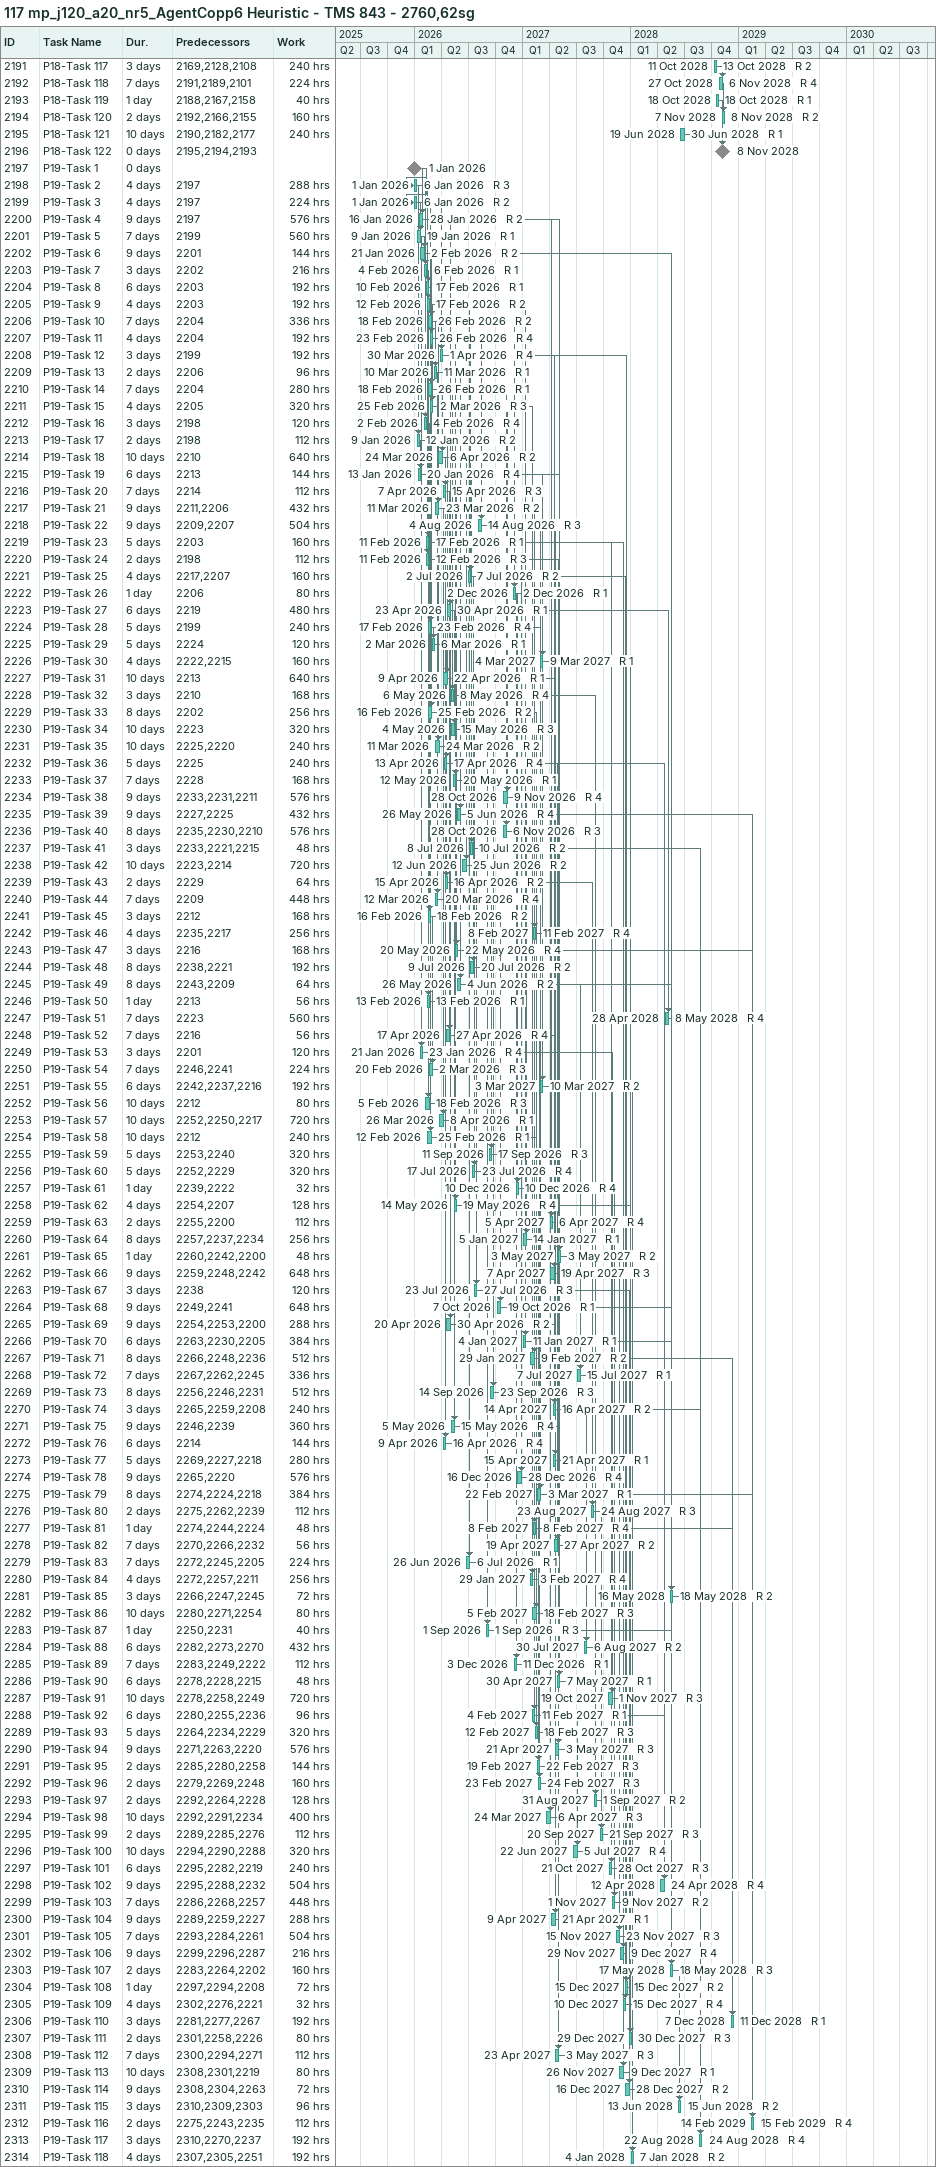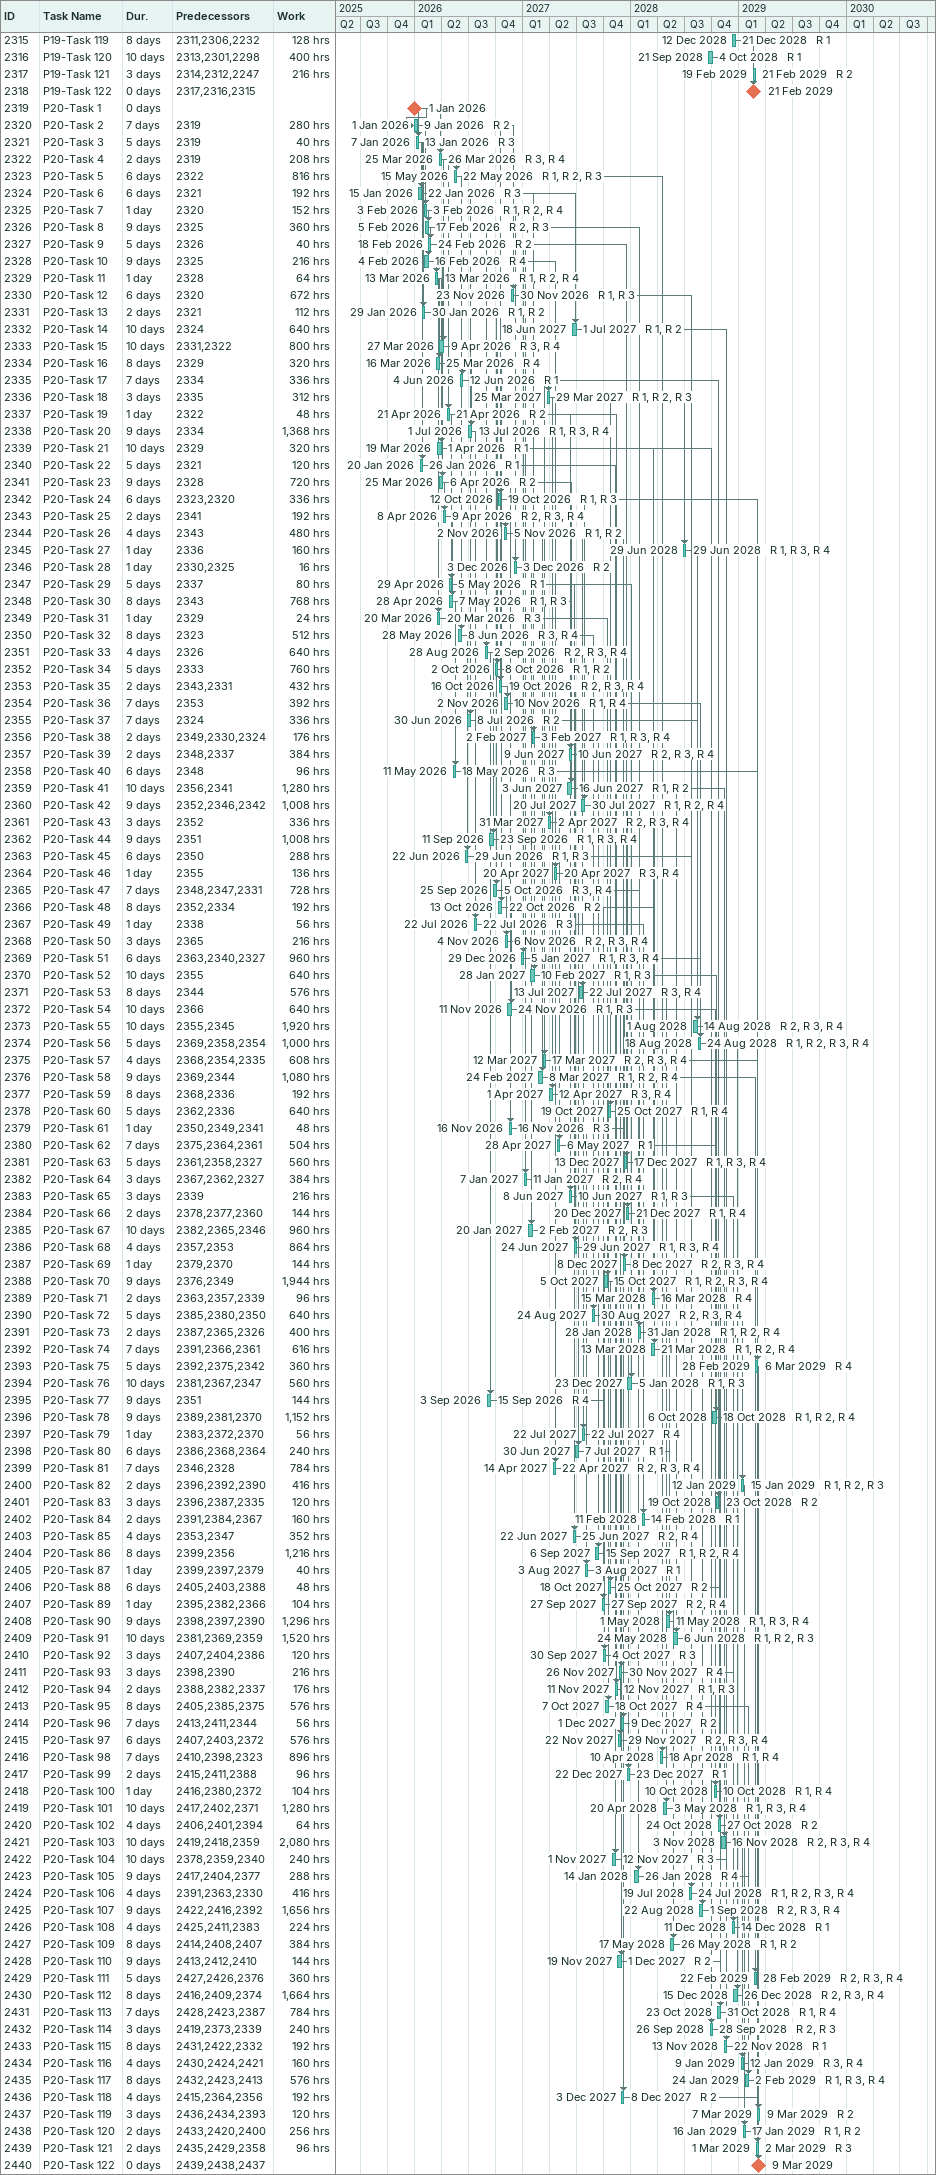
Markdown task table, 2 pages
117 mp_j120_a20_nr5_AgentCopp6 Heuristic - TMS 843 - 2760,62sg

| ID | Task | Duration | Start | Finish | Predecessors | Resources | Work (h) |
|---|---|---|---|---|---|---|---|
| 2191 | P18-Task 117 | 3d | 2028-10-11 | 2028-10-13 | 2169, 2128, 2108 | R 2 | 240 |
| 2192 | P18-Task 118 | 7d | 2028-10-27 | 2028-11-06 | 2191, 2189, 2101 | R 4 | 224 |
| 2193 | P18-Task 119 | 1d | 2028-10-18 | 2028-10-18 | 2188, 2167, 2158 | R 1 | 40 |
| 2194 | P18-Task 120 | 2d | 2028-11-07 | 2028-11-08 | 2192, 2166, 2155 | R 2 | 160 |
| 2195 | P18-Task 121 | 10d | 2028-06-19 | 2028-06-30 | 2190, 2182, 2177 | R 1 | 240 |
| 2196 | P18-Task 122 | 0d | 2028-11-08 | 2028-11-08 | 2195, 2194, 2193 |  |  |
| 2197 | P19-Task 1 | 0d | 2026-01-01 | 2026-01-01 |  |  |  |
| 2198 | P19-Task 2 | 4d | 2026-01-01 | 2026-01-06 | 2197 | R 3 | 288 |
| 2199 | P19-Task 3 | 4d | 2026-01-01 | 2026-01-06 | 2197 | R 2 | 224 |
| 2200 | P19-Task 4 | 9d | 2026-01-16 | 2026-01-28 | 2197 | R 2 | 576 |
| 2201 | P19-Task 5 | 7d | 2026-01-09 | 2026-01-19 | 2199 | R 1 | 560 |
| 2202 | P19-Task 6 | 9d | 2026-01-21 | 2026-02-02 | 2201 | R 2 | 144 |
| 2203 | P19-Task 7 | 3d | 2026-02-04 | 2026-02-06 | 2202 | R 1 | 216 |
| 2204 | P19-Task 8 | 6d | 2026-02-10 | 2026-02-17 | 2203 | R 1 | 192 |
| 2205 | P19-Task 9 | 4d | 2026-02-12 | 2026-02-17 | 2203 | R 2 | 192 |
| 2206 | P19-Task 10 | 7d | 2026-02-18 | 2026-02-26 | 2204 | R 2 | 336 |
| 2207 | P19-Task 11 | 4d | 2026-02-23 | 2026-02-26 | 2204 | R 4 | 192 |
| 2208 | P19-Task 12 | 3d | 2026-03-30 | 2026-04-01 | 2199 | R 4 | 192 |
| 2209 | P19-Task 13 | 2d | 2026-03-10 | 2026-03-11 | 2206 | R 1 | 96 |
| 2210 | P19-Task 14 | 7d | 2026-02-18 | 2026-02-26 | 2204 | R 1 | 280 |
| 2211 | P19-Task 15 | 4d | 2026-02-25 | 2026-03-02 | 2205 | R 3 | 320 |
| 2212 | P19-Task 16 | 3d | 2026-02-02 | 2026-02-04 | 2198 | R 4 | 120 |
| 2213 | P19-Task 17 | 2d | 2026-01-09 | 2026-01-12 | 2198 | R 2 | 112 |
| 2214 | P19-Task 18 | 10d | 2026-03-24 | 2026-04-06 | 2210 | R 2 | 640 |
| 2215 | P19-Task 19 | 6d | 2026-01-13 | 2026-01-20 | 2213 | R 4 | 144 |
| 2216 | P19-Task 20 | 7d | 2026-04-07 | 2026-04-15 | 2214 | R 3 | 112 |
| 2217 | P19-Task 21 | 9d | 2026-03-11 | 2026-03-23 | 2211, 2206 | R 2 | 432 |
| 2218 | P19-Task 22 | 9d | 2026-08-04 | 2026-08-14 | 2209, 2207 | R 3 | 504 |
| 2219 | P19-Task 23 | 5d | 2026-02-11 | 2026-02-17 | 2203 | R 1 | 160 |
| 2220 | P19-Task 24 | 2d | 2026-02-11 | 2026-02-12 | 2198 | R 3 | 112 |
| 2221 | P19-Task 25 | 4d | 2026-07-02 | 2026-07-07 | 2217, 2207 | R 2 | 160 |
| 2222 | P19-Task 26 | 1d | 2026-12-02 | 2026-12-02 | 2206 | R 1 | 80 |
| 2223 | P19-Task 27 | 6d | 2026-04-23 | 2026-04-30 | 2219 | R 1 | 480 |
| 2224 | P19-Task 28 | 5d | 2026-02-17 | 2026-02-23 | 2199 | R 4 | 240 |
| 2225 | P19-Task 29 | 5d | 2026-03-02 | 2026-03-06 | 2224 | R 1 | 120 |
| 2226 | P19-Task 30 | 4d | 2027-03-04 | 2027-03-09 | 2222, 2215 | R 1 | 160 |
| 2227 | P19-Task 31 | 10d | 2026-04-09 | 2026-04-22 | 2213 | R 1 | 640 |
| 2228 | P19-Task 32 | 3d | 2026-05-06 | 2026-05-08 | 2210 | R 4 | 168 |
| 2229 | P19-Task 33 | 8d | 2026-02-16 | 2026-02-25 | 2202 | R 2 | 256 |
| 2230 | P19-Task 34 | 10d | 2026-05-04 | 2026-05-15 | 2223 | R 3 | 320 |
| 2231 | P19-Task 35 | 10d | 2026-03-11 | 2026-03-24 | 2225, 2220 | R 2 | 240 |
| 2232 | P19-Task 36 | 5d | 2026-04-13 | 2026-04-17 | 2225 | R 4 | 240 |
| 2233 | P19-Task 37 | 7d | 2026-05-12 | 2026-05-20 | 2228 | R 1 | 168 |
| 2234 | P19-Task 38 | 9d | 2026-10-28 | 2026-11-09 | 2233, 2231, 2211 | R 4 | 576 |
| 2235 | P19-Task 39 | 9d | 2026-05-26 | 2026-06-05 | 2227, 2225 | R 4 | 432 |
| 2236 | P19-Task 40 | 8d | 2026-10-28 | 2026-11-06 | 2235, 2230, 2210 | R 3 | 576 |
| 2237 | P19-Task 41 | 3d | 2026-07-08 | 2026-07-10 | 2233, 2221, 2215 | R 2 | 48 |
| 2238 | P19-Task 42 | 10d | 2026-06-12 | 2026-06-25 | 2223, 2214 | R 2 | 720 |
| 2239 | P19-Task 43 | 2d | 2026-04-15 | 2026-04-16 | 2229 | R 2 | 64 |
| 2240 | P19-Task 44 | 7d | 2026-03-12 | 2026-03-20 | 2209 | R 4 | 448 |
| 2241 | P19-Task 45 | 3d | 2026-02-16 | 2026-02-18 | 2212 | R 2 | 168 |
| 2242 | P19-Task 46 | 4d | 2027-02-08 | 2027-02-11 | 2235, 2217 | R 4 | 256 |
| 2243 | P19-Task 47 | 3d | 2026-05-20 | 2026-05-22 | 2216 | R 4 | 168 |
| 2244 | P19-Task 48 | 8d | 2026-07-09 | 2026-07-20 | 2238, 2221 | R 2 | 192 |
| 2245 | P19-Task 49 | 8d | 2026-05-26 | 2026-06-04 | 2243, 2209 | R 2 | 64 |
| 2246 | P19-Task 50 | 1d | 2026-02-13 | 2026-02-13 | 2213 | R 1 | 56 |
| 2247 | P19-Task 51 | 7d | 2028-04-28 | 2028-05-08 | 2223 | R 4 | 560 |
| 2248 | P19-Task 52 | 7d | 2026-04-17 | 2026-04-27 | 2216 | R 4 | 56 |
| 2249 | P19-Task 53 | 3d | 2026-01-21 | 2026-01-23 | 2201 | R 4 | 120 |
| 2250 | P19-Task 54 | 7d | 2026-02-20 | 2026-03-02 | 2246, 2241 | R 3 | 224 |
| 2251 | P19-Task 55 | 6d | 2027-03-03 | 2027-03-10 | 2242, 2237, 2216 | R 2 | 192 |
| 2252 | P19-Task 56 | 10d | 2026-02-05 | 2026-02-18 | 2212 | R 3 | 80 |
| 2253 | P19-Task 57 | 10d | 2026-03-26 | 2026-04-08 | 2252, 2250, 2217 | R 1 | 720 |
| 2254 | P19-Task 58 | 10d | 2026-02-12 | 2026-02-25 | 2212 | R 1 | 240 |
| 2255 | P19-Task 59 | 5d | 2026-09-11 | 2026-09-17 | 2253, 2240 | R 3 | 320 |
| 2256 | P19-Task 60 | 5d | 2026-07-17 | 2026-07-23 | 2252, 2229 | R 4 | 320 |
| 2257 | P19-Task 61 | 1d | 2026-12-10 | 2026-12-10 | 2239, 2222 | R 4 | 32 |
| 2258 | P19-Task 62 | 4d | 2026-05-14 | 2026-05-19 | 2254, 2207 | R 4 | 128 |
| 2259 | P19-Task 63 | 2d | 2027-04-05 | 2027-04-06 | 2255, 2200 | R 4 | 112 |
| 2260 | P19-Task 64 | 8d | 2027-01-05 | 2027-01-14 | 2257, 2237, 2234 | R 1 | 256 |
| 2261 | P19-Task 65 | 1d | 2027-05-03 | 2027-05-03 | 2260, 2242, 2200 | R 2 | 48 |
| 2262 | P19-Task 66 | 9d | 2027-04-07 | 2027-04-19 | 2259, 2248, 2242 | R 3 | 648 |
| 2263 | P19-Task 67 | 3d | 2026-07-23 | 2026-07-27 | 2238 | R 3 | 120 |
| 2264 | P19-Task 68 | 9d | 2026-10-07 | 2026-10-19 | 2249, 2241 | R 1 | 648 |
| 2265 | P19-Task 69 | 9d | 2026-04-20 | 2026-04-30 | 2254, 2253, 2200 | R 2 | 288 |
| 2266 | P19-Task 70 | 6d | 2027-01-04 | 2027-01-11 | 2263, 2230, 2205 | R 1 | 384 |
| 2267 | P19-Task 71 | 8d | 2027-01-29 | 2027-02-09 | 2266, 2248, 2236 | R 2 | 512 |
| 2268 | P19-Task 72 | 7d | 2027-07-07 | 2027-07-15 | 2267, 2262, 2245 | R 1 | 336 |
| 2269 | P19-Task 73 | 8d | 2026-09-14 | 2026-09-23 | 2256, 2246, 2231 | R 3 | 512 |
| 2270 | P19-Task 74 | 3d | 2027-04-14 | 2027-04-16 | 2265, 2259, 2208 | R 2 | 240 |
| 2271 | P19-Task 75 | 9d | 2026-05-05 | 2026-05-15 | 2246, 2239 | R 4 | 360 |
| 2272 | P19-Task 76 | 6d | 2026-04-09 | 2026-04-16 | 2214 | R 4 | 144 |
| 2273 | P19-Task 77 | 5d | 2027-04-15 | 2027-04-21 | 2269, 2227, 2218 | R 1 | 280 |
| 2274 | P19-Task 78 | 9d | 2026-12-16 | 2026-12-28 | 2265, 2220 | R 4 | 576 |
| 2275 | P19-Task 79 | 8d | 2027-02-22 | 2027-03-03 | 2274, 2224, 2218 | R 1 | 384 |
| 2276 | P19-Task 80 | 2d | 2027-08-23 | 2027-08-24 | 2275, 2262, 2239 | R 3 | 112 |
| 2277 | P19-Task 81 | 1d | 2027-02-08 | 2027-02-08 | 2274, 2244, 2224 | R 4 | 48 |
| 2278 | P19-Task 82 | 7d | 2027-04-19 | 2027-04-27 | 2270, 2266, 2232 | R 2 | 56 |
| 2279 | P19-Task 83 | 7d | 2026-06-26 | 2026-07-06 | 2272, 2245, 2205 | R 1 | 224 |
| 2280 | P19-Task 84 | 4d | 2027-01-29 | 2027-02-03 | 2272, 2257, 2211 | R 4 | 256 |
| 2281 | P19-Task 85 | 3d | 2028-05-16 | 2028-05-18 | 2266, 2247, 2245 | R 2 | 72 |
| 2282 | P19-Task 86 | 10d | 2027-02-05 | 2027-02-18 | 2280, 2271, 2254 | R 3 | 80 |
| 2283 | P19-Task 87 | 1d | 2026-09-01 | 2026-09-01 | 2250, 2231 | R 3 | 40 |
| 2284 | P19-Task 88 | 6d | 2027-07-30 | 2027-08-06 | 2282, 2273, 2270 | R 2 | 432 |
| 2285 | P19-Task 89 | 7d | 2026-12-03 | 2026-12-11 | 2283, 2249, 2222 | R 1 | 112 |
| 2286 | P19-Task 90 | 6d | 2027-04-30 | 2027-05-07 | 2278, 2228, 2215 | R 1 | 48 |
| 2287 | P19-Task 91 | 10d | 2027-10-19 | 2027-11-01 | 2278, 2258, 2249 | R 3 | 720 |
| 2288 | P19-Task 92 | 6d | 2027-02-04 | 2027-02-11 | 2280, 2255, 2236 | R 1 | 96 |
| 2289 | P19-Task 93 | 5d | 2027-02-12 | 2027-02-18 | 2264, 2234, 2229 | R 3 | 320 |
| 2290 | P19-Task 94 | 9d | 2027-04-21 | 2027-05-03 | 2271, 2263, 2220 | R 3 | 576 |
| 2291 | P19-Task 95 | 2d | 2027-02-19 | 2027-02-22 | 2285, 2280, 2258 | R 3 | 144 |
| 2292 | P19-Task 96 | 2d | 2027-02-23 | 2027-02-24 | 2279, 2269, 2248 | R 3 | 160 |
| 2293 | P19-Task 97 | 2d | 2027-08-31 | 2027-09-01 | 2292, 2264, 2228 | R 2 | 128 |
| 2294 | P19-Task 98 | 10d | 2027-03-24 | 2027-04-06 | 2292, 2291, 2234 | R 3 | 400 |
| 2295 | P19-Task 99 | 2d | 2027-09-20 | 2027-09-21 | 2289, 2285, 2276 | R 3 | 112 |
| 2296 | P19-Task 100 | 10d | 2027-06-22 | 2027-07-05 | 2294, 2290, 2288 | R 4 | 320 |
| 2297 | P19-Task 101 | 6d | 2027-10-21 | 2027-10-28 | 2295, 2282, 2219 | R 3 | 240 |
| 2298 | P19-Task 102 | 9d | 2028-04-12 | 2028-04-24 | 2295, 2288, 2232 | R 4 | 504 |
| 2299 | P19-Task 103 | 7d | 2027-11-01 | 2027-11-09 | 2286, 2268, 2257 | R 2 | 448 |
| 2300 | P19-Task 104 | 9d | 2027-04-09 | 2027-04-21 | 2289, 2259, 2227 | R 1 | 288 |
| 2301 | P19-Task 105 | 7d | 2027-11-15 | 2027-11-23 | 2293, 2284, 2261 | R 3 | 504 |
| 2302 | P19-Task 106 | 9d | 2027-11-29 | 2027-12-09 | 2299, 2296, 2287 | R 4 | 216 |
| 2303 | P19-Task 107 | 2d | 2028-05-17 | 2028-05-18 | 2283, 2264, 2202 | R 3 | 160 |
| 2304 | P19-Task 108 | 1d | 2027-12-15 | 2027-12-15 | 2297, 2294, 2208 | R 2 | 72 |
| 2305 | P19-Task 109 | 4d | 2027-12-10 | 2027-12-15 | 2302, 2276, 2221 | R 4 | 32 |
| 2306 | P19-Task 110 | 3d | 2028-12-07 | 2028-12-11 | 2281, 2277, 2267 | R 1 | 192 |
| 2307 | P19-Task 111 | 2d | 2027-12-29 | 2027-12-30 | 2301, 2258, 2226 | R 3 | 80 |
| 2308 | P19-Task 112 | 7d | 2027-04-23 | 2027-05-03 | 2300, 2294, 2271 | R 3 | 112 |
| 2309 | P19-Task 113 | 10d | 2027-11-26 | 2027-12-09 | 2308, 2301, 2219 | R 1 | 80 |
| 2310 | P19-Task 114 | 9d | 2027-12-16 | 2027-12-28 | 2308, 2304, 2263 | R 2 | 72 |
| 2311 | P19-Task 115 | 3d | 2028-06-13 | 2028-06-15 | 2310, 2309, 2303 | R 2 | 96 |
| 2312 | P19-Task 116 | 2d | 2029-02-14 | 2029-02-15 | 2275, 2243, 2235 | R 4 | 112 |
| 2313 | P19-Task 117 | 3d | 2028-08-22 | 2028-08-24 | 2310, 2270, 2237 | R 4 | 192 |
| 2314 | P19-Task 118 | 4d | 2028-01-04 | 2028-01-07 | 2307, 2305, 2251 | R 2 | 192 |
| 2315 | P19-Task 119 | 8d | 2028-12-12 | 2028-12-21 | 2311, 2306, 2232 | R 1 | 128 |
| 2316 | P19-Task 120 | 10d | 2028-09-21 | 2028-10-04 | 2313, 2301, 2298 | R 1 | 400 |
| 2317 | P19-Task 121 | 3d | 2029-02-19 | 2029-02-21 | 2314, 2312, 2247 | R 2 | 216 |
| 2318 | P19-Task 122 | 0d | 2029-02-21 | 2029-02-21 | 2317, 2316, 2315 |  |  |
| 2319 | P20-Task 1 | 0d | 2026-01-01 | 2026-01-01 |  |  |  |
| 2320 | P20-Task 2 | 7d | 2026-01-01 | 2026-01-09 | 2319 | R 2 | 280 |
| 2321 | P20-Task 3 | 5d | 2026-01-07 | 2026-01-13 | 2319 | R 3 | 40 |
| 2322 | P20-Task 4 | 2d | 2026-03-25 | 2026-03-26 | 2319 | R 3, R 4 | 208 |
| 2323 | P20-Task 5 | 6d | 2026-05-15 | 2026-05-22 | 2322 | R 1, R 2, R 3 | 816 |
| 2324 | P20-Task 6 | 6d | 2026-01-15 | 2026-01-22 | 2321 | R 3 | 192 |
| 2325 | P20-Task 7 | 1d | 2026-02-03 | 2026-02-03 | 2320 | R 1, R 2, R 4 | 152 |
| 2326 | P20-Task 8 | 9d | 2026-02-05 | 2026-02-17 | 2325 | R 2, R 3 | 360 |
| 2327 | P20-Task 9 | 5d | 2026-02-18 | 2026-02-24 | 2326 | R 2 | 40 |
| 2328 | P20-Task 10 | 9d | 2026-02-04 | 2026-02-16 | 2325 | R 4 | 216 |
| 2329 | P20-Task 11 | 1d | 2026-03-13 | 2026-03-13 | 2328 | R 1, R 2, R 4 | 64 |
| 2330 | P20-Task 12 | 6d | 2026-11-23 | 2026-11-30 | 2320 | R 1, R 3 | 672 |
| 2331 | P20-Task 13 | 2d | 2026-01-29 | 2026-01-30 | 2321 | R 1, R 2 | 112 |
| 2332 | P20-Task 14 | 10d | 2027-06-18 | 2027-07-01 | 2324 | R 1, R 2 | 640 |
| 2333 | P20-Task 15 | 10d | 2026-03-27 | 2026-04-09 | 2331, 2322 | R 3, R 4 | 800 |
| 2334 | P20-Task 16 | 8d | 2026-03-16 | 2026-03-25 | 2329 | R 4 | 320 |
| 2335 | P20-Task 17 | 7d | 2026-06-04 | 2026-06-12 | 2334 | R 1 | 336 |
| 2336 | P20-Task 18 | 3d | 2027-03-25 | 2027-03-29 | 2335 | R 1, R 2, R 3 | 312 |
| 2337 | P20-Task 19 | 1d | 2026-04-21 | 2026-04-21 | 2322 | R 2 | 48 |
| 2338 | P20-Task 20 | 9d | 2026-07-01 | 2026-07-13 | 2334 | R 1, R 3, R 4 | 1368 |
| 2339 | P20-Task 21 | 10d | 2026-03-19 | 2026-04-01 | 2329 | R 1 | 320 |
| 2340 | P20-Task 22 | 5d | 2026-01-20 | 2026-01-26 | 2321 | R 1 | 120 |
| 2341 | P20-Task 23 | 9d | 2026-03-25 | 2026-04-06 | 2328 | R 2 | 720 |
| 2342 | P20-Task 24 | 6d | 2026-10-12 | 2026-10-19 | 2323, 2320 | R 1, R 3 | 336 |
| 2343 | P20-Task 25 | 2d | 2026-04-08 | 2026-04-09 | 2341 | R 2, R 3, R 4 | 192 |
| 2344 | P20-Task 26 | 4d | 2026-11-02 | 2026-11-05 | 2343 | R 1, R 2 | 480 |
| 2345 | P20-Task 27 | 1d | 2028-06-29 | 2028-06-29 | 2336 | R 1, R 3, R 4 | 160 |
| 2346 | P20-Task 28 | 1d | 2026-12-03 | 2026-12-03 | 2330, 2325 | R 2 | 16 |
| 2347 | P20-Task 29 | 5d | 2026-04-29 | 2026-05-05 | 2337 | R 1 | 80 |
| 2348 | P20-Task 30 | 8d | 2026-04-28 | 2026-05-07 | 2343 | R 1, R 3 | 768 |
| 2349 | P20-Task 31 | 1d | 2026-03-20 | 2026-03-20 | 2329 | R 3 | 24 |
| 2350 | P20-Task 32 | 8d | 2026-05-28 | 2026-06-08 | 2323 | R 3, R 4 | 512 |
| 2351 | P20-Task 33 | 4d | 2026-08-28 | 2026-09-02 | 2326 | R 2, R 3, R 4 | 640 |
| 2352 | P20-Task 34 | 5d | 2026-10-02 | 2026-10-08 | 2333 | R 1, R 2 | 760 |
| 2353 | P20-Task 35 | 2d | 2026-10-16 | 2026-10-19 | 2343, 2331 | R 2, R 3, R 4 | 432 |
| 2354 | P20-Task 36 | 7d | 2026-11-02 | 2026-11-10 | 2353 | R 1, R 4 | 392 |
| 2355 | P20-Task 37 | 7d | 2026-06-30 | 2026-07-08 | 2324 | R 2 | 336 |
| 2356 | P20-Task 38 | 2d | 2027-02-02 | 2027-02-03 | 2349, 2330, 2324 | R 1, R 3, R 4 | 176 |
| 2357 | P20-Task 39 | 2d | 2027-06-09 | 2027-06-10 | 2348, 2337 | R 2, R 3, R 4 | 384 |
| 2358 | P20-Task 40 | 6d | 2026-05-11 | 2026-05-18 | 2348 | R 3 | 96 |
| 2359 | P20-Task 41 | 10d | 2027-06-03 | 2027-06-16 | 2356, 2341 | R 1, R 2 | 1280 |
| 2360 | P20-Task 42 | 9d | 2027-07-20 | 2027-07-30 | 2352, 2346, 2342 | R 1, R 2, R 4 | 1008 |
| 2361 | P20-Task 43 | 3d | 2027-03-31 | 2027-04-02 | 2352 | R 2, R 3, R 4 | 336 |
| 2362 | P20-Task 44 | 9d | 2026-09-11 | 2026-09-23 | 2351 | R 1, R 3, R 4 | 1008 |
| 2363 | P20-Task 45 | 6d | 2026-06-22 | 2026-06-29 | 2350 | R 1, R 3 | 288 |
| 2364 | P20-Task 46 | 1d | 2027-04-20 | 2027-04-20 | 2355 | R 3, R 4 | 136 |
| 2365 | P20-Task 47 | 7d | 2026-09-25 | 2026-10-05 | 2348, 2347, 2331 | R 3, R 4 | 728 |
| 2366 | P20-Task 48 | 8d | 2026-10-13 | 2026-10-22 | 2352, 2334 | R 2 | 192 |
| 2367 | P20-Task 49 | 1d | 2026-07-22 | 2026-07-22 | 2338 | R 3 | 56 |
| 2368 | P20-Task 50 | 3d | 2026-11-04 | 2026-11-06 | 2365 | R 2, R 3, R 4 | 216 |
| 2369 | P20-Task 51 | 6d | 2026-12-29 | 2027-01-05 | 2363, 2340, 2327 | R 1, R 3, R 4 | 960 |
| 2370 | P20-Task 52 | 10d | 2027-01-28 | 2027-02-10 | 2355 | R 1, R 3 | 640 |
| 2371 | P20-Task 53 | 8d | 2027-07-13 | 2027-07-22 | 2344 | R 3, R 4 | 576 |
| 2372 | P20-Task 54 | 10d | 2026-11-11 | 2026-11-24 | 2366 | R 1, R 3 | 640 |
| 2373 | P20-Task 55 | 10d | 2028-08-01 | 2028-08-14 | 2355, 2345 | R 2, R 3, R 4 | 1920 |
| 2374 | P20-Task 56 | 5d | 2028-08-18 | 2028-08-24 | 2369, 2358, 2354 | R 1, R 2, R 3, R 4 | 1000 |
| 2375 | P20-Task 57 | 4d | 2027-03-12 | 2027-03-17 | 2368, 2354, 2335 | R 2, R 3, R 4 | 608 |
| 2376 | P20-Task 58 | 9d | 2027-02-24 | 2027-03-08 | 2369, 2344 | R 1, R 2, R 4 | 1080 |
| 2377 | P20-Task 59 | 8d | 2027-04-01 | 2027-04-12 | 2368, 2336 | R 3, R 4 | 192 |
| 2378 | P20-Task 60 | 5d | 2027-10-19 | 2027-10-25 | 2362, 2336 | R 1, R 4 | 640 |
| 2379 | P20-Task 61 | 1d | 2026-11-16 | 2026-11-16 | 2350, 2349, 2341 | R 3 | 48 |
| 2380 | P20-Task 62 | 7d | 2027-04-28 | 2027-05-06 | 2375, 2364, 2361 | R 1 | 504 |
| 2381 | P20-Task 63 | 5d | 2027-12-13 | 2027-12-17 | 2361, 2358, 2327 | R 1, R 3, R 4 | 560 |
| 2382 | P20-Task 64 | 3d | 2027-01-07 | 2027-01-11 | 2367, 2362, 2327 | R 2, R 4 | 384 |
| 2383 | P20-Task 65 | 3d | 2027-06-08 | 2027-06-10 | 2339 | R 1, R 3 | 216 |
| 2384 | P20-Task 66 | 2d | 2027-12-20 | 2027-12-21 | 2378, 2377, 2360 | R 1, R 4 | 144 |
| 2385 | P20-Task 67 | 10d | 2027-01-20 | 2027-02-02 | 2382, 2365, 2346 | R 2, R 3 | 960 |
| 2386 | P20-Task 68 | 4d | 2027-06-24 | 2027-06-29 | 2357, 2353 | R 1, R 3, R 4 | 864 |
| 2387 | P20-Task 69 | 1d | 2027-12-08 | 2027-12-08 | 2379, 2370 | R 2, R 3, R 4 | 144 |
| 2388 | P20-Task 70 | 9d | 2027-10-05 | 2027-10-15 | 2376, 2349 | R 1, R 2, R 3, R 4 | 1944 |
| 2389 | P20-Task 71 | 2d | 2028-03-15 | 2028-03-16 | 2363, 2357, 2339 | R 4 | 96 |
| 2390 | P20-Task 72 | 5d | 2027-08-24 | 2027-08-30 | 2385, 2380, 2350 | R 2, R 3, R 4 | 640 |
| 2391 | P20-Task 73 | 2d | 2028-01-28 | 2028-01-31 | 2387, 2365, 2326 | R 1, R 2, R 4 | 400 |
| 2392 | P20-Task 74 | 7d | 2028-03-13 | 2028-03-21 | 2391, 2366, 2361 | R 1, R 2, R 4 | 616 |
| 2393 | P20-Task 75 | 5d | 2029-02-28 | 2029-03-06 | 2392, 2375, 2342 | R 4 | 360 |
| 2394 | P20-Task 76 | 10d | 2027-12-23 | 2028-01-05 | 2381, 2367, 2347 | R 1, R 3 | 560 |
| 2395 | P20-Task 77 | 9d | 2026-09-03 | 2026-09-15 | 2351 | R 4 | 144 |
| 2396 | P20-Task 78 | 9d | 2028-10-06 | 2028-10-18 | 2389, 2381, 2370 | R 1, R 2, R 4 | 1152 |
| 2397 | P20-Task 79 | 1d | 2027-07-22 | 2027-07-22 | 2383, 2372, 2370 | R 4 | 56 |
| 2398 | P20-Task 80 | 6d | 2027-06-30 | 2027-07-07 | 2386, 2368, 2364 | R 1 | 240 |
| 2399 | P20-Task 81 | 7d | 2027-04-14 | 2027-04-22 | 2346, 2328 | R 2, R 3, R 4 | 784 |
| 2400 | P20-Task 82 | 2d | 2029-01-12 | 2029-01-15 | 2396, 2392, 2390 | R 1, R 2, R 3 | 416 |
| 2401 | P20-Task 83 | 3d | 2028-10-19 | 2028-10-23 | 2396, 2387, 2335 | R 2 | 120 |
| 2402 | P20-Task 84 | 2d | 2028-02-11 | 2028-02-14 | 2391, 2384, 2367 | R 1 | 160 |
| 2403 | P20-Task 85 | 4d | 2027-06-22 | 2027-06-25 | 2353, 2347 | R 2, R 4 | 352 |
| 2404 | P20-Task 86 | 8d | 2027-09-06 | 2027-09-15 | 2399, 2356 | R 1, R 2, R 4 | 1216 |
| 2405 | P20-Task 87 | 1d | 2027-08-03 | 2027-08-03 | 2399, 2397, 2379 | R 1 | 40 |
| 2406 | P20-Task 88 | 6d | 2027-10-18 | 2027-10-25 | 2405, 2403, 2388 | R 2 | 48 |
| 2407 | P20-Task 89 | 1d | 2027-09-27 | 2027-09-27 | 2395, 2382, 2366 | R 2, R 4 | 104 |
| 2408 | P20-Task 90 | 9d | 2028-05-01 | 2028-05-11 | 2398, 2397, 2390 | R 1, R 3, R 4 | 1296 |
| 2409 | P20-Task 91 | 10d | 2028-05-24 | 2028-06-06 | 2381, 2369, 2359 | R 1, R 2, R 3 | 1520 |
| 2410 | P20-Task 92 | 3d | 2027-09-30 | 2027-10-04 | 2407, 2404, 2386 | R 3 | 120 |
| 2411 | P20-Task 93 | 3d | 2027-11-26 | 2027-11-30 | 2398, 2390 | R 4 | 216 |
| 2412 | P20-Task 94 | 2d | 2027-11-11 | 2027-11-12 | 2388, 2382, 2337 | R 1, R 3 | 176 |
| 2413 | P20-Task 95 | 8d | 2027-10-07 | 2027-10-18 | 2405, 2385, 2375 | R 4 | 576 |
| 2414 | P20-Task 96 | 7d | 2027-12-01 | 2027-12-09 | 2413, 2411, 2344 | R 2 | 56 |
| 2415 | P20-Task 97 | 6d | 2027-11-22 | 2027-11-29 | 2407, 2403, 2372 | R 2, R 3, R 4 | 576 |
| 2416 | P20-Task 98 | 7d | 2028-04-10 | 2028-04-18 | 2410, 2398, 2323 | R 1, R 4 | 896 |
| 2417 | P20-Task 99 | 2d | 2027-12-22 | 2027-12-23 | 2415, 2411, 2388 | R 1 | 96 |
| 2418 | P20-Task 100 | 1d | 2028-10-10 | 2028-10-10 | 2416, 2380, 2372 | R 1, R 4 | 104 |
| 2419 | P20-Task 101 | 10d | 2028-04-20 | 2028-05-03 | 2417, 2402, 2371 | R 1, R 3, R 4 | 1280 |
| 2420 | P20-Task 102 | 4d | 2028-10-24 | 2028-10-27 | 2406, 2401, 2394 | R 2 | 64 |
| 2421 | P20-Task 103 | 10d | 2028-11-03 | 2028-11-16 | 2419, 2418, 2359 | R 2, R 3, R 4 | 2080 |
| 2422 | P20-Task 104 | 10d | 2027-11-01 | 2027-11-12 | 2378, 2359, 2340 | R 3 | 240 |
| 2423 | P20-Task 105 | 9d | 2028-01-14 | 2028-01-26 | 2417, 2404, 2377 | R 4 | 288 |
| 2424 | P20-Task 106 | 4d | 2028-07-19 | 2028-07-24 | 2391, 2363, 2330 | R 1, R 2, R 3, R 4 | 416 |
| 2425 | P20-Task 107 | 9d | 2028-08-22 | 2028-09-01 | 2422, 2416, 2392 | R 2, R 3, R 4 | 1656 |
| 2426 | P20-Task 108 | 4d | 2028-12-11 | 2028-12-14 | 2425, 2411, 2383 | R 1 | 224 |
| 2427 | P20-Task 109 | 8d | 2028-05-17 | 2028-05-26 | 2414, 2408, 2407 | R 1, R 2 | 384 |
| 2428 | P20-Task 110 | 9d | 2027-11-19 | 2027-12-01 | 2413, 2412, 2410 | R 2 | 144 |
| 2429 | P20-Task 111 | 5d | 2029-02-22 | 2029-02-28 | 2427, 2426, 2376 | R 2, R 3, R 4 | 360 |
| 2430 | P20-Task 112 | 8d | 2028-12-15 | 2028-12-26 | 2416, 2409, 2374 | R 2, R 3, R 4 | 1664 |
| 2431 | P20-Task 113 | 7d | 2028-10-23 | 2028-10-31 | 2428, 2423, 2387 | R 1, R 4 | 784 |
| 2432 | P20-Task 114 | 3d | 2028-09-26 | 2028-09-28 | 2419, 2373, 2339 | R 2, R 3 | 240 |
| 2433 | P20-Task 115 | 8d | 2028-11-13 | 2028-11-22 | 2431, 2422, 2332 | R 1 | 192 |
| 2434 | P20-Task 116 | 4d | 2029-01-09 | 2029-01-12 | 2430, 2424, 2421 | R 3, R 4 | 160 |
| 2435 | P20-Task 117 | 8d | 2029-01-24 | 2029-02-02 | 2432, 2423, 2413 | R 1, R 3, R 4 | 576 |
| 2436 | P20-Task 118 | 4d | 2027-12-03 | 2027-12-08 | 2415, 2364, 2356 | R 2 | 192 |
| 2437 | P20-Task 119 | 3d | 2029-03-07 | 2029-03-09 | 2436, 2434, 2393 | R 2 | 120 |
| 2438 | P20-Task 120 | 2d | 2029-01-16 | 2029-01-17 | 2433, 2420, 2400 | R 1, R 2 | 256 |
| 2439 | P20-Task 121 | 2d | 2029-03-01 | 2029-03-02 | 2435, 2429, 2358 | R 3 | 96 |
| 2440 | P20-Task 122 | 0d | 2029-03-09 | 2029-03-09 | 2439, 2438, 2437 |  |  |
